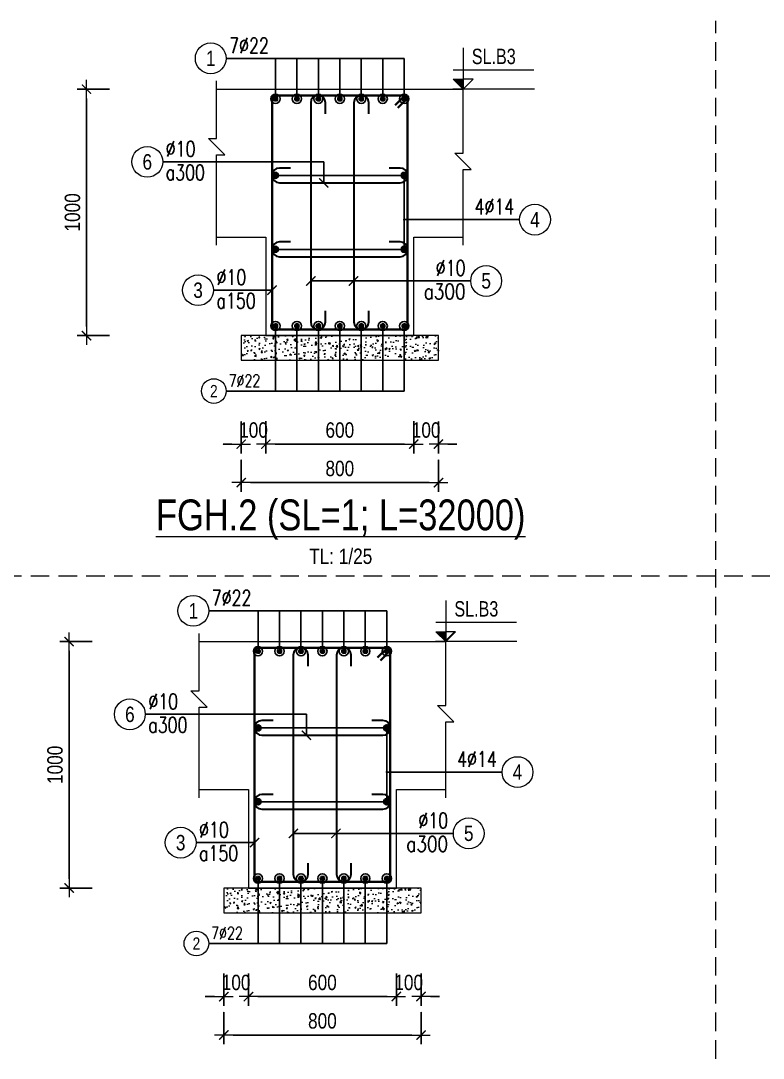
# Model space of a CAD drawing. Header units: millimetres. Extents: x -134772 to 596971, y -129535 to 35703.
# Drawn here: x 46741 to 49752, y -6426 to -2216 of the extents above; entities that cross this region are included whole.
import ezdxf
from ezdxf.enums import TextEntityAlignment as Align

# ---------------------------------------------------------------- set-up
doc = ezdxf.new("R2010")
doc.units = ezdxf.units.MM
doc.header["$MEASUREMENT"] = 0
doc.linetypes.add('HIDDEN', pattern=[0.375, 0.25, -0.125])
doc.layers.get('Defpoints').update_dxf_attribs({"color": 252})
for name, color, linetype, lineweight in [('NDC_S_ANNO', 7, 'Continuous', 20), ('NDC_S_CONTINUOUS', 3, 'Continuous', 20), ('NDC_S_DIM', 1, 'Continuous', 9), ('NDC_S_HATCH MATERIAL', 8, 'Continuous', 13), ('NDC_S_REBAR', 4, 'Continuous', 35), ('NDC_S_STIRRUP', 4, 'Continuous', 40), ('NDC_S_TEXT SYMBOL', 7, 'Continuous', 20), ('NDC_S_THIN LINE', 1, 'Continuous', 5), ('NDC_S_VN TEXT', 7, 'Continuous', 9)]:
    doc.layers.add(name, color=color, linetype=linetype, lineweight=lineweight)
doc.styles.add('ARIAL', font='arial.ttf', dxfattribs={"width": 0.8})
doc.styles.add('NDC_ANNO', font='', dxfattribs={"width": 0.8})
doc.styles.add('NDC_ROMANS', font='romans.shx', dxfattribs={"width": 0.8})
doc.styles.get('NDC_ANNO').set_extended_font_data('Dotum')
doc.dimstyles.new('NDC_dim_25', dxfattribs={"dimscale": 25, "dimtxt": 2.5, "dimasz": 1.5, "dimexe": 1.5, "dimexo": 0, "dimgap": 1, "dimtad": 1, "dimdec": 0, "dimzin": 0, "dimdsep": 46, "dimtxsty": 'ARIAL', "dimblk": 'DIMMARK', "dimcen": 0.09, "dimdle": 1.2, "dimclrd": 1, "dimclre": 1, "dimclrt": 3, "dimadec": 0, "dimazin": 0, "dimtfac": 1, "dimtdec": 0, "dimtix": 1, "dimtofl": 0, "dimtmove": 0, "dimatfit": 3, "dimfxl": 3.75, "dimfxlon": 1, "dimtolj": 1, "dimtzin": 0, "dimarcsym": 0})

# ---------------------------------------------------------------- blocks, each defined once
blk = doc.blocks.new('DIMMARK')
at = {"layer": 'NDC_S_DIM', "color": 1}
blk.add_line((-1.5, 0), (1, 0), dxfattribs=at)
at = {"layer": 'NDC_S_DIM', "color": 2, "const_width": 0.15}
blk.add_lwpolyline([(-0.5, -0.5), (0.5, 0.5)], dxfattribs=at)
blk = doc.blocks.new('*D1506')
at = {"layer": 'Defpoints', "color": 0, "linetype": 'HIDDEN', "transparency": 16777216}
for p in [(47634.8, -3634.3), (48434.8, -3634.3), (48434.8, -4090.3)]:
    blk.add_point(p, dxfattribs=at)
at = {"layer": 'NDC_S_DIM', "color": 1, "linetype": 'HIDDEN', "lineweight": -2, "transparency": 16777216}
for p, q in [((47634.8, -3996.6), (47634.8, -4127.8)), ((48434.8, -3996.6), (48434.8, -4127.8)), ((47672.3, -4090.3), (48397.3, -4090.3))]:
    blk.add_line(p, q, dxfattribs=at)
at = {"layer": 'NDC_S_DIM', "color": 1, "linetype": 'HIDDEN', "lineweight": -2, "transparency": 16777216, "xscale": 37.5, "yscale": 37.5, "zscale": 37.5, "rotation": 180}
blk.add_blockref('DIMMARK', (47634.8, -4090.3), dxfattribs=at)
at = {"layer": 'NDC_S_DIM', "color": 1, "linetype": 'HIDDEN', "lineweight": -2, "transparency": 16777216, "xscale": 37.5, "yscale": 37.5, "zscale": 37.5}
blk.add_blockref('DIMMARK', (48434.8, -4090.3), dxfattribs=at)
at = {"layer": 'NDC_S_DIM', "color": 3, "linetype": 'HIDDEN', "transparency": 16777216, "insert": (48034.8, -4033.4), "char_height": 62.5, "attachment_point": 5, "style": 'ARIAL'}
blk.add_mtext('\\A1;800', dxfattribs=at)
blk = doc.blocks.new('kata_block_TD')
at = {"color": 6, "linetype": 'ByBlock', "lineweight": -2, "style": 'ARIAL', "width": 0.8}
blk.add_attdef('SECTDET2', text='', height=5, dxfattribs=at).set_placement((0, 7.97), align=Align.CENTER)
at = {"color": 0, "linetype": 'ByBlock', "lineweight": -2, "style": 'ARIAL', "width": 0.8}
blk.add_attdef('SECTDET1', text='', height=5, dxfattribs=at).set_placement((0, 1.47), align=Align.CENTER)
at = {"color": 3, "lineweight": 25, "style": 'ARIAL', "width": 0.8}
blk.add_attdef('SSCALE', text='', height=2.5, dxfattribs=at).set_placement((0, -4), align=Align.CENTER)
blk = doc.blocks.new('*D1507')
at = {"layer": 'Defpoints', "color": 0, "linetype": 'HIDDEN', "transparency": 16777216}
for p in [(48434.8, -3634.3), (48334.8, -3840.6), (48434.8, -3934.3)]:
    blk.add_point(p, dxfattribs=at)
at = {"layer": 'NDC_S_DIM', "color": 1, "linetype": 'HIDDEN', "lineweight": -2, "transparency": 16777216}
for p, q in [((48334.8, -3840.6), (48334.8, -3971.8)), ((48434.8, -3840.6), (48434.8, -3971.8)), ((48297.3, -3934.3), (48259.8, -3934.3)), ((48472.3, -3934.3), (48509.8, -3934.3))]:
    blk.add_line(p, q, dxfattribs=at)
at = {"layer": 'NDC_S_DIM', "color": 1, "linetype": 'HIDDEN', "lineweight": -2, "transparency": 16777216, "xscale": 37.5, "yscale": 37.5, "zscale": 37.5}
blk.add_blockref('DIMMARK', (48334.8, -3934.3), dxfattribs=at)
at = {"layer": 'NDC_S_DIM', "color": 1, "linetype": 'HIDDEN', "lineweight": -2, "transparency": 16777216, "xscale": 37.5, "yscale": 37.5, "zscale": 37.5, "rotation": 180}
blk.add_blockref('DIMMARK', (48434.8, -3934.3), dxfattribs=at)
at = {"layer": 'NDC_S_DIM', "color": 3, "linetype": 'HIDDEN', "transparency": 16777216, "insert": (48384.8, -3877.4), "char_height": 62.5, "attachment_point": 5, "style": 'ARIAL'}
blk.add_mtext('\\A1;100', dxfattribs=at)
blk = doc.blocks.new('*D1508')
at = {"layer": 'Defpoints', "color": 0, "linetype": 'HIDDEN', "transparency": 16777216}
for p in [(47634.8, -3634.3), (47734.8, -3840.6), (47634.8, -3934.3)]:
    blk.add_point(p, dxfattribs=at)
at = {"layer": 'NDC_S_DIM', "color": 1, "linetype": 'HIDDEN', "lineweight": -2, "transparency": 16777216}
for p, q in [((47634.8, -3840.6), (47634.8, -3971.8)), ((47734.8, -3840.6), (47734.8, -3971.8)), ((47597.3, -3934.3), (47559.8, -3934.3)), ((47772.3, -3934.3), (47809.8, -3934.3))]:
    blk.add_line(p, q, dxfattribs=at)
at = {"layer": 'NDC_S_DIM', "color": 1, "linetype": 'HIDDEN', "lineweight": -2, "transparency": 16777216, "xscale": 37.5, "yscale": 37.5, "zscale": 37.5}
blk.add_blockref('DIMMARK', (47634.8, -3934.3), dxfattribs=at)
at = {"layer": 'NDC_S_DIM', "color": 1, "linetype": 'HIDDEN', "lineweight": -2, "transparency": 16777216, "xscale": 37.5, "yscale": 37.5, "zscale": 37.5, "rotation": 180}
blk.add_blockref('DIMMARK', (47734.8, -3934.3), dxfattribs=at)
at = {"layer": 'NDC_S_DIM', "color": 3, "linetype": 'HIDDEN', "transparency": 16777216, "insert": (47684.8, -3877.4), "char_height": 62.5, "attachment_point": 5, "style": 'ARIAL'}
blk.add_mtext('\\A1;100', dxfattribs=at)
blk = doc.blocks.new('kata_block_THEP')
at = {"layer": 'NDC_S_REBAR', "color": 0}
for p, q in [((-0.5, 0), (0.5, 0)), ((-0.35, 0.35), (0.35, -0.35)), ((0.35, 0.35), (-0.35, -0.35)), ((0, 0.5), (0, -0.5))]:
    blk.add_line(p, q, dxfattribs=at)
at = {"layer": 'NDC_S_REBAR', "color": 0, "const_width": 0.0833}
blk.add_lwpolyline([(-0.5, 0, 1), (0.5, 0, 1), (-0.5, 0, 1)], format="xyb", dxfattribs=at)
blk = doc.blocks.new('kata_block_CT')
at = {"layer": 'NDC_S_ANNO'}
blk.add_hatch(color=3, dxfattribs=at).paths.add_polyline_path([(0, 1.6), (-1.61, 1.6), (0, 0)])
at = {"layer": 'NDC_S_ANNO', "ltscale": 50}
h = blk.add_hatch(dxfattribs=at)
h.set_pattern_fill('ANSI31', color=256, scale=1.406251, style=0)
h.set_pattern_definition([(45, (0, 5e-12), (-3.157, 3.157), [])])
h.paths.add_polyline_path([(0, 1.6), (0, 0), (1.61, 1.6)])
for p, q in [((-1.59, 3.14), (11.47, 3.14)), ((11.56, 0), (-1.64, 0))]:
    blk.add_line(p, q, dxfattribs=at)
for points in [[(0, 6.69), (0, 0)], [(0, 0), (-1.61, 1.6), (0, 1.6)], [(0, 0), (1.61, 1.6), (0, 1.6)]]:
    blk.add_lwpolyline(points, dxfattribs=at)
at = {"layer": 'NDC_S_ANNO', "color": 8, "ltscale": 50}
blk.add_lwpolyline([(0, 0), (-1.61, 1.6), (0, 1.6)], dxfattribs=at)
at = {"layer": 'NDC_S_TEXT SYMBOL', "color": 3, "style": 'NDC_ANNO', "width": 0.8}
blk.add_attdef('CT', (1.41, 4.07), '', height=2.5, dxfattribs=at)
blk = doc.blocks.new('*D1509')
at = {"layer": 'Defpoints', "color": 0, "transparency": 16777216}
for p in [(47734.8, -3534.3), (48334.8, -3534.3), (48334.8, -3934.3)]:
    blk.add_point(p, dxfattribs=at)
at = {"layer": 'NDC_S_DIM', "color": 1, "lineweight": -2, "transparency": 16777216}
for p, q in [((47734.8, -3840.6), (47734.8, -3971.8)), ((48334.8, -3840.6), (48334.8, -3971.8)), ((47772.3, -3934.3), (48297.3, -3934.3))]:
    blk.add_line(p, q, dxfattribs=at)
at = {"layer": 'NDC_S_DIM', "color": 1, "lineweight": -2, "transparency": 16777216, "xscale": 37.5, "yscale": 37.5, "zscale": 37.5, "rotation": 180}
blk.add_blockref('DIMMARK', (47734.8, -3934.3), dxfattribs=at)
at = {"layer": 'NDC_S_DIM', "color": 1, "lineweight": -2, "transparency": 16777216, "xscale": 37.5, "yscale": 37.5, "zscale": 37.5}
blk.add_blockref('DIMMARK', (48334.8, -3934.3), dxfattribs=at)
at = {"layer": 'NDC_S_DIM', "color": 3, "transparency": 16777216, "insert": (48034.8, -3877.4), "char_height": 62.5, "attachment_point": 5, "style": 'ARIAL'}
blk.add_mtext('\\A1;600', dxfattribs=at)
blk = doc.blocks.new('*D1510')
at = {"layer": 'Defpoints', "color": 0, "transparency": 16777216}
for p in [(47513.4, -2493.8), (47007.4, -3493.8), (47513.4, -3493.8)]:
    blk.add_point(p, dxfattribs=at)
at = {"layer": 'NDC_S_DIM', "color": 1, "lineweight": -2, "transparency": 16777216}
for p, q in [((47101.2, -2493.8), (46969.9, -2493.8)), ((47007.4, -2531.3), (47007.4, -3456.3)), ((47101.2, -3493.8), (46969.9, -3493.8))]:
    blk.add_line(p, q, dxfattribs=at)
at = {"layer": 'NDC_S_DIM', "color": 1, "lineweight": -2, "transparency": 16777216, "xscale": 37.5, "yscale": 37.5, "zscale": 37.5}
for p, rotation in [((47007.4, -2493.8), 90), ((47007.4, -3493.8), 270)]:
    blk.add_blockref('DIMMARK', p, dxfattribs=dict(at, rotation=rotation))
at = {"layer": 'NDC_S_DIM', "color": 3, "transparency": 16777216, "insert": (46950.5, -2993.8), "char_height": 62.5, "attachment_point": 5, "rotation": 90, "style": 'ARIAL'}
blk.add_mtext('\\A1;1000', dxfattribs=at)
blk = doc.blocks.new('*U11')
blk.add_circle((-2.5, 0), 2.5)
at = {"layer": 'NDC_S_VN TEXT', "color": 3, "style": 'NDC_ROMANS', "width": 0.75}
for tag, p in [('DK1', (0.5, 0.85)), ('KC1', (0.5, -2.97))]:
    blk.add_attdef(tag, p, '', height=2.5, dxfattribs=at)
at = {"layer": 'NDC_S_VN TEXT', "color": 7, "style": 'ARIAL', "width": 0.8}
blk.add_attdef('SH2', text='', height=2.5, dxfattribs=at).set_placement((-2.5, 0), align=Align.MIDDLE)
blk = doc.blocks.new('*U623')
blk.add_circle((-2.5, 0), 2.5)
at = {"layer": 'NDC_S_VN TEXT', "color": 3, "style": 'NDC_ROMANS', "width": 0.75}
blk.add_attdef('DK1', (0.5, 0.85), '', height=2.5, dxfattribs=at)
at = {"layer": 'NDC_S_VN TEXT', "color": 7, "style": 'ARIAL', "width": 0.8}
blk.add_attdef('SH2', text='', height=2.5, dxfattribs=at).set_placement((-2.5, 0), align=Align.MIDDLE)
blk = doc.blocks.new('*U624')
blk.add_circle((2.5, 0), 2.5)
at = {"layer": 'NDC_S_VN TEXT', "color": 3, "style": 'NDC_ROMANS', "width": 0.75}
blk.add_attdef('DK2', text='', height=2.5, dxfattribs=at).set_placement((-0.85, 0.85), align=Align.RIGHT)
at = {"layer": 'NDC_S_VN TEXT', "color": 7, "style": 'ARIAL', "width": 0.8}
blk.add_attdef('SH3', text='', height=2.5, dxfattribs=at).set_placement((2.5, 0), align=Align.MIDDLE)
blk = doc.blocks.new('*U12')
blk.add_circle((2.5, 0), 2.5)
at = {"layer": 'NDC_S_VN TEXT', "color": 3, "style": 'NDC_ROMANS'}
for tag, width, p in [('DK2', 0.75, (-0.85, 0.85)), ('KC2', 0.8, (-0.85, -2.97))]:
    blk.add_attdef(tag, text='', height=2.5, dxfattribs=dict(at, width=width)).set_placement(p, align=Align.RIGHT)
at = {"layer": 'NDC_S_VN TEXT', "color": 7, "style": 'ARIAL', "width": 0.8}
blk.add_attdef('SH3', text='', height=2.5, dxfattribs=at).set_placement((2.5, 0), align=Align.MIDDLE)
blk = doc.blocks.new('*D1576')
at = {"layer": 'Defpoints', "color": 0, "transparency": 16777216}
for p in [(47442.7, -4735.7), (46936.7, -5735.7), (47442.7, -5735.7)]:
    blk.add_point(p, dxfattribs=at)
at = {"layer": 'NDC_S_DIM', "color": 1, "lineweight": -2, "transparency": 16777216}
for p, q in [((47030.5, -4735.7), (46899.2, -4735.7)), ((46936.7, -4773.2), (46936.7, -5698.2)), ((47030.5, -5735.7), (46899.2, -5735.7))]:
    blk.add_line(p, q, dxfattribs=at)
at = {"layer": 'NDC_S_DIM', "color": 1, "lineweight": -2, "transparency": 16777216, "xscale": 37.5, "yscale": 37.5, "zscale": 37.5}
for p, rotation in [((46936.7, -4735.7), 90), ((46936.7, -5735.7), 270)]:
    blk.add_blockref('DIMMARK', p, dxfattribs=dict(at, rotation=rotation))
at = {"layer": 'NDC_S_DIM', "color": 3, "transparency": 16777216, "insert": (46879.8, -5235.7), "char_height": 62.5, "attachment_point": 5, "rotation": 90, "style": 'ARIAL'}
blk.add_mtext('\\A1;1000', dxfattribs=at)
blk = doc.blocks.new('*D1577')
at = {"layer": 'Defpoints', "color": 0, "transparency": 16777216}
for p in [(47664.1, -5776.2), (48264.1, -5776.2), (48264.1, -6176.2)]:
    blk.add_point(p, dxfattribs=at)
at = {"layer": 'NDC_S_DIM', "color": 1, "lineweight": -2, "transparency": 16777216}
for p, q in [((47664.1, -6082.4), (47664.1, -6213.7)), ((48264.1, -6082.4), (48264.1, -6213.7)), ((47701.6, -6176.2), (48226.6, -6176.2))]:
    blk.add_line(p, q, dxfattribs=at)
at = {"layer": 'NDC_S_DIM', "color": 1, "lineweight": -2, "transparency": 16777216, "xscale": 37.5, "yscale": 37.5, "zscale": 37.5, "rotation": 180}
blk.add_blockref('DIMMARK', (47664.1, -6176.2), dxfattribs=at)
at = {"layer": 'NDC_S_DIM', "color": 1, "lineweight": -2, "transparency": 16777216, "xscale": 37.5, "yscale": 37.5, "zscale": 37.5}
blk.add_blockref('DIMMARK', (48264.1, -6176.2), dxfattribs=at)
at = {"layer": 'NDC_S_DIM', "color": 3, "transparency": 16777216, "insert": (47964.1, -6119.2), "char_height": 62.5, "attachment_point": 5, "style": 'ARIAL'}
blk.add_mtext('\\A1;600', dxfattribs=at)
blk = doc.blocks.new('*D1578')
at = {"layer": 'Defpoints', "color": 0, "linetype": 'HIDDEN', "transparency": 16777216}
for p in [(47564.1, -5876.2), (47664.1, -6082.4), (47564.1, -6176.2)]:
    blk.add_point(p, dxfattribs=at)
at = {"layer": 'NDC_S_DIM', "color": 1, "linetype": 'HIDDEN', "lineweight": -2, "transparency": 16777216}
for p, q in [((47564.1, -6082.4), (47564.1, -6213.7)), ((47664.1, -6082.4), (47664.1, -6213.7)), ((47526.6, -6176.2), (47489.1, -6176.2)), ((47701.6, -6176.2), (47739.1, -6176.2))]:
    blk.add_line(p, q, dxfattribs=at)
at = {"layer": 'NDC_S_DIM', "color": 1, "linetype": 'HIDDEN', "lineweight": -2, "transparency": 16777216, "xscale": 37.5, "yscale": 37.5, "zscale": 37.5}
blk.add_blockref('DIMMARK', (47564.1, -6176.2), dxfattribs=at)
at = {"layer": 'NDC_S_DIM', "color": 1, "linetype": 'HIDDEN', "lineweight": -2, "transparency": 16777216, "xscale": 37.5, "yscale": 37.5, "zscale": 37.5, "rotation": 180}
blk.add_blockref('DIMMARK', (47664.1, -6176.2), dxfattribs=at)
at = {"layer": 'NDC_S_DIM', "color": 3, "linetype": 'HIDDEN', "transparency": 16777216, "insert": (47614.1, -6119.2), "char_height": 62.5, "attachment_point": 5, "style": 'ARIAL'}
blk.add_mtext('\\A1;100', dxfattribs=at)
blk = doc.blocks.new('*D1579')
at = {"layer": 'Defpoints', "color": 0, "linetype": 'HIDDEN', "transparency": 16777216}
for p in [(48364.1, -5876.2), (48264.1, -6082.4), (48364.1, -6176.2)]:
    blk.add_point(p, dxfattribs=at)
at = {"layer": 'NDC_S_DIM', "color": 1, "linetype": 'HIDDEN', "lineweight": -2, "transparency": 16777216}
for p, q in [((48264.1, -6082.4), (48264.1, -6213.7)), ((48364.1, -6082.4), (48364.1, -6213.7)), ((48226.6, -6176.2), (48189.1, -6176.2)), ((48401.6, -6176.2), (48439.1, -6176.2))]:
    blk.add_line(p, q, dxfattribs=at)
at = {"layer": 'NDC_S_DIM', "color": 1, "linetype": 'HIDDEN', "lineweight": -2, "transparency": 16777216, "xscale": 37.5, "yscale": 37.5, "zscale": 37.5}
blk.add_blockref('DIMMARK', (48264.1, -6176.2), dxfattribs=at)
at = {"layer": 'NDC_S_DIM', "color": 1, "linetype": 'HIDDEN', "lineweight": -2, "transparency": 16777216, "xscale": 37.5, "yscale": 37.5, "zscale": 37.5, "rotation": 180}
blk.add_blockref('DIMMARK', (48364.1, -6176.2), dxfattribs=at)
at = {"layer": 'NDC_S_DIM', "color": 3, "linetype": 'HIDDEN', "transparency": 16777216, "insert": (48314.1, -6119.2), "char_height": 62.5, "attachment_point": 5, "style": 'ARIAL'}
blk.add_mtext('\\A1;100', dxfattribs=at)
blk = doc.blocks.new('*D1580')
at = {"layer": 'Defpoints', "color": 0, "linetype": 'HIDDEN', "transparency": 16777216}
for p in [(47564.1, -5876.2), (48364.1, -5876.2), (48364.1, -6332.1)]:
    blk.add_point(p, dxfattribs=at)
at = {"layer": 'NDC_S_DIM', "color": 1, "linetype": 'HIDDEN', "lineweight": -2, "transparency": 16777216}
for p, q in [((47564.1, -6238.4), (47564.1, -6369.6)), ((48364.1, -6238.4), (48364.1, -6369.6)), ((47601.6, -6332.1), (48326.6, -6332.1))]:
    blk.add_line(p, q, dxfattribs=at)
at = {"layer": 'NDC_S_DIM', "color": 1, "linetype": 'HIDDEN', "lineweight": -2, "transparency": 16777216, "xscale": 37.5, "yscale": 37.5, "zscale": 37.5, "rotation": 180}
blk.add_blockref('DIMMARK', (47564.1, -6332.1), dxfattribs=at)
at = {"layer": 'NDC_S_DIM', "color": 1, "linetype": 'HIDDEN', "lineweight": -2, "transparency": 16777216, "xscale": 37.5, "yscale": 37.5, "zscale": 37.5}
blk.add_blockref('DIMMARK', (48364.1, -6332.1), dxfattribs=at)
at = {"layer": 'NDC_S_DIM', "color": 3, "linetype": 'HIDDEN', "transparency": 16777216, "insert": (47964.1, -6275.2), "char_height": 62.5, "attachment_point": 5, "style": 'ARIAL'}
blk.add_mtext('\\A1;800', dxfattribs=at)

msp = doc.modelspace()

# ---------------------------------------------------------------- hatches: boundary and pattern name
at = {"layer": 'NDC_S_HATCH MATERIAL'}
h = msp.add_hatch(dxfattribs=at)
h.set_pattern_fill('AR-CONC', color=256, scale=8)
h.set_pattern_definition([(50, (37034.81, 23126.32), (57.380815, -5.02017), [6, -66]), (355, (37034.81, 23126.32), (-11.10011, 60.17537), [4.8, -52.8]), (100.45144, (37039.593, 23125.9), (46.28071, 55.1552), [5.09922, -56.09137]), (46.1842, (37034.81, 23142.32), (85.3793, -13.24154), [9, -99]), (96.63564, (37041.93, 23141.22), (74.77296, 77.92949), [7.64883, -84.1371]), (351.18416, (37034.81, 23142.32), (74.77296, 77.9295), [7.2, -79.2]), (21, (37042.81, 23138.32), (47.752564, -32.20951), [6, -66]), (326, (37042.81, 23138.32), (19.46523, 58.012), [4.8, -52.8]), (71.45144, (37046.79, 23135.636), (67.21779, 25.80249), [5.09922, -56.09137]), (37.5, (37034.811, 23126.32), (0.972788, 26.631508), [0, -52.16, 0, -53.6, 0, -53]), (7.5, (37034.81, 23126.32), (21.045563, 31.552937), [0, -30.56, 0, -50.96, 0, -20.2]), (327.5, (37016.971, 23126.32), (42.705795, -1.80439), [0, -20, 0, -62.4, 0, -82.8]), (317.5, (37008.97, 23126.32), (46.654894, 8.0084), [0, -26, 0, -41.44, 0, -58.8])])
h.paths.add_polyline_path([(47634.8, -3493.8), (48434.8, -3493.8), (48434.8, -3593.8), (47634.8, -3593.8)])
h = msp.add_hatch(dxfattribs=at)
h.set_pattern_fill('AR-CONC', color=256, scale=8)
h.set_pattern_definition([(50, (36964.097, 20884.49), (57.380815, -5.02017), [6, -66]), (355, (36964.097, 20884.49), (-11.10011, 60.17537), [4.8, -52.8]), (100.45144, (36968.88, 20884.07), (46.28071, 55.1552), [5.09922, -56.09137]), (46.1842, (36964.1, 20900.49), (85.3793, -13.24154), [9, -99]), (96.63564, (36971.21, 20899.385), (74.77296, 77.92949), [7.64883, -84.1371]), (351.18416, (36964.1, 20900.49), (74.77296, 77.9295), [7.2, -79.2]), (21, (36972.097, 20896.49), (47.752564, -32.20951), [6, -66]), (326, (36972.097, 20896.49), (19.46523, 58.012), [4.8, -52.8]), (71.45144, (36976.076, 20893.804), (67.21779, 25.80249), [5.09922, -56.09137]), (37.5, (36964.097, 20884.488), (0.972788, 26.631508), [0, -52.16, 0, -53.6, 0, -53]), (7.5, (36964.097, 20884.488), (21.045563, 31.552937), [0, -30.56, 0, -50.96, 0, -20.2]), (327.5, (36946.257, 20884.488), (42.705795, -1.80439), [0, -20, 0, -62.4, 0, -82.8]), (317.5, (36938.257, 20884.49), (46.654894, 8.0084), [0, -26, 0, -41.44, 0, -58.8])])
h.paths.add_polyline_path([(47564.1, -5735.7), (48364.1, -5735.7), (48364.1, -5835.7), (47564.1, -5835.7)])

# ---------------------------------------------------------------- linework, layer by layer
at = {"layer": 'NDC_S_CONTINUOUS'}
for points in [[(47534.8, -2493.8), (47734.8, -2493.8), (47734.8, -2493.8), (48334.8, -2493.8), (48334.8, -2493.8), (48534.8, -2493.8)], [(47534.8, -3093.8), (47734.8, -3093.8), (47734.8, -3493.8), (48334.8, -3493.8), (48334.8, -3093.8), (48534.8, -3093.8)], [(47464.1, -4735.7), (47664.1, -4735.7), (47664.1, -4735.7), (48264.1, -4735.7), (48264.1, -4735.7), (48464.1, -4735.7)], [(47464.1, -5335.7), (47664.1, -5335.7), (47664.1, -5735.7), (48264.1, -5735.7), (48264.1, -5335.7), (48464.1, -5335.7)]]:
    msp.add_lwpolyline(points, dxfattribs=at)
at = {"layer": 'NDC_S_HATCH MATERIAL', "linetype": 'HIDDEN', "ltscale": 300}
for p, q in [((49559.5, -16216.1), (49559.5, -2216.1)), ((42956.4, -4469.3), (60887.9, -4467.8))]:
    msp.add_line(p, q, dxfattribs=at)
at = {"layer": 'NDC_S_HATCH MATERIAL', "ltscale": 1500}
for points in [[(47634.8, -3593.8), (48434.8, -3593.8), (48434.8, -3493.8), (47634.8, -3493.8)], [(47564.1, -5835.7), (48364.1, -5835.7), (48364.1, -5735.7), (47564.1, -5735.7)]]:
    msp.add_lwpolyline(points, close=True, dxfattribs=at)
at = {"layer": 'NDC_S_REBAR'}
for points in [[(47976.8, -2593.6), (47976.8, -2548.6, 1), (47916.8, -2548.6), (47916.8, -3438.6, 1), (47976.8, -3438.6), (47976.8, -3393.6)], [(48151.8, -2593.6), (48151.8, -2548.6, 1), (48091.8, -2548.6), (48091.8, -3438.6, 1), (48151.8, -3438.6), (48151.8, -3393.6)], [(47834.8, -2813.8), (47789.8, -2813.8, 1), (47789.8, -2873.8), (48279.8, -2873.8, 1), (48279.8, -2813.8), (48234.8, -2813.8)], [(47834.8, -3113.8), (47789.8, -3113.8, 1), (47789.8, -3173.8), (48279.8, -3173.8, 1), (48279.8, -3113.8), (48234.8, -3113.8)], [(47906.1, -4835.4), (47906.1, -4790.4, 1), (47846.1, -4790.4), (47846.1, -5680.4, 1), (47906.1, -5680.4), (47906.1, -5635.4)], [(48081.1, -4835.4), (48081.1, -4790.4, 1), (48021.1, -4790.4), (48021.1, -5680.4, 1), (48081.1, -5680.4), (48081.1, -5635.4)], [(47764.1, -5055.7), (47719.1, -5055.7, 1), (47719.1, -5115.7), (48209.1, -5115.7, 1), (48209.1, -5055.7), (48164.1, -5055.7)], [(47764.1, -5355.7), (47719.1, -5355.7, 1), (47719.1, -5415.7), (48209.1, -5415.7, 1), (48209.1, -5355.7), (48164.1, -5355.7)]]:
    msp.add_lwpolyline(points, format="xyb", dxfattribs=at)
at = {"layer": 'NDC_S_STIRRUP'}
for points in [[(48258.8, -2558.8), (48298.8, -2518.8, -0.414214), (48309.8, -2529.8), (48309.8, -3457.8, -0.414214), (48298.8, -3468.8), (47770.8, -3468.8, -0.414214), (47759.8, -3457.8), (47759.8, -2529.8, -0.414214), (47770.8, -2518.8), (48298.8, -2518.8, -0.414214), (48309.8, -2529.8), (48269.8, -2569.8)], [(48188.1, -4800.7), (48228.1, -4760.7, -0.414214), (48239.1, -4771.7), (48239.1, -5699.7, -0.414214), (48228.1, -5710.7), (47700.1, -5710.7, -0.414214), (47689.1, -5699.7), (47689.1, -4771.7, -0.414214), (47700.1, -4760.7), (48228.1, -4760.7, -0.414214), (48239.1, -4771.7), (48199.1, -4811.7)]]:
    msp.add_lwpolyline(points, format="xyb", dxfattribs=at)
at = {"layer": 'NDC_S_THIN LINE'}
for points in [[(47534.8, -3127.2), (47534.8, -2760.4), (47568.1, -2760.4), (47501.5, -2693.7), (47534.8, -2693.7), (47534.8, -2460.5)], [(48534.8, -3127.2), (48534.8, -2819.8), (48568.1, -2819.8), (48501.5, -2753.2), (48534.8, -2753.2), (48534.8, -2460.5)], [(47464.1, -5369), (47464.1, -5002.2), (47497.4, -5002.2), (47430.8, -4935.5), (47464.1, -4935.5), (47464.1, -4702.3)], [(48464.1, -5369), (48464.1, -5061.7), (48497.4, -5061.7), (48430.8, -4995), (48464.1, -4995), (48464.1, -4702.3)]]:
    msp.add_lwpolyline(points, dxfattribs=at)

# ---------------------------------------------------------------- block references
at = {"layer": 'NDC_S_REBAR', "xscale": 22, "yscale": 22, "zscale": 22}
for p in [(47773.8, -2532.8), (47860.8, -2532.8), (47947.8, -2532.8), (48034.8, -2532.8), (48121.8, -2532.8), (48208.8, -2532.8), (48295.8, -2532.8), (47773.8, -2843.8), (48295.8, -2843.8), (47773.8, -3143.8), (48295.8, -3143.8), (47773.8, -3454.8), (47860.8, -3454.8), (47947.8, -3454.8), (48034.8, -3454.8), (48121.8, -3454.8), (48208.8, -3454.8), (48295.8, -3454.8), (47703.1, -4774.7), (47790.1, -4774.7), (47877.1, -4774.7), (47964.1, -4774.7), (48051.1, -4774.7), (48138.1, -4774.7), (48225.1, -4774.7), (47703.1, -5085.7), (48225.1, -5085.7), (47703.1, -5385.7), (48225.1, -5385.7), (47703.1, -5696.7), (47790.1, -5696.7), (47877.1, -5696.7), (47964.1, -5696.7), (48051.1, -5696.7), (48138.1, -5696.7), (48225.1, -5696.7)]:
    msp.add_blockref('kata_block_THEP', p, dxfattribs=at)
at = {"layer": 'NDC_S_REBAR', "color": 3, "xscale": 16, "yscale": 16, "zscale": 16}
for p in [(47773.8, -2532.8), (47773.8, -2843.8), (47773.8, -3454.8), (47703.1, -4774.7), (47703.1, -5085.7), (47703.1, -5696.7)]:
    msp.add_blockref('kata_block_THEP', p, dxfattribs=at)
at = {"layer": 'NDC_S_THIN LINE'}
for name, p, xscale, yscale, zscale, values in [('*U623', (47573.8, -2368.8), 25, 25, 25, {'SH2': '1', 'DK1': '7%%c22'}), ('*U11', (47316.4, -2788.8), 25, 25, 25, {'SH2': '6', 'DK1': '%%c10', 'KC1': 'a300'}), ('*U624', (48763.6, -3023.2), 25, 25, 25, {'SH3': '4', 'DK2': '4%%c14'}), ('*U12', (48565.9, -3272.1), 25, 25, 25, {'SH3': '5', 'DK2': '%%c10', 'KC2': 'a300'}), ('*U11', (47522.3, -3309.6), 25, 25, 25, {'SH2': '3', 'DK1': '%%c10', 'KC1': 'a150'}), ('*U623', (47573.8, -3718.8), 20, 20, 20, {'SH2': '2', 'DK1': '7%%c22'}), ('*U623', (47503.1, -4610.7), 25, 25, 25, {'SH2': '1', 'DK1': '7%%c22'}), ('*U11', (47245.7, -5030.7), 25, 25, 25, {'SH2': '6', 'DK1': '%%c10', 'KC1': 'a300'}), ('*U624', (48692.9, -5265.1), 25, 25, 25, {'SH3': '4', 'DK2': '4%%c14'}), ('*U12', (48495.2, -5513.9), 25, 25, 25, {'SH3': '5', 'DK2': '%%c10', 'KC2': 'a300'}), ('*U11', (47451.6, -5551.5), 25, 25, 25, {'SH2': '3', 'DK1': '%%c10', 'KC1': 'a150'}), ('*U623', (47503.1, -5960.7), 20, 20, 20, {'SH2': '2', 'DK1': '7%%c22'})]:
    msp.add_blockref(name, p, dxfattribs=dict(at, xscale=xscale, yscale=yscale, zscale=zscale)).add_auto_attribs(values)
at = {"layer": 'NDC_S_VN TEXT', "xscale": 25, "yscale": 25, "zscale": 25}
for p in [(48534.8, -2493.8), (48464.1, -4735.7)]:
    msp.add_blockref('kata_block_CT', p, dxfattribs=at).add_auto_attribs({'CT': 'SL.B3'})
at = {"layer": 'NDC_S_VN TEXT'}
ref = msp.add_blockref('kata_block_TD', (48038.4, -4320.7), dxfattribs=dict(at, xscale=25, yscale=25, zscale=25))
ref.add_attrib('SECTDET1', '%%uFGH.2 (SL=1; L=32000)', dxfattribs={"layer": '0', "color": 0, "linetype": 'ByBlock', "lineweight": -2, "height": 125, "style": 'ARIAL', "width": 0.8}).set_placement((48038.4, -4283.9), align=Align.CENTER)
ref.add_attrib('SSCALE', 'TL: 1/25', dxfattribs={"layer": '0', "color": 3, "lineweight": 25, "height": 62.5, "style": 'ARIAL', "width": 0.8}).set_placement((48038.4, -4420.6), align=Align.CENTER)

# ---------------------------------------------------------------- dimensions: what is measured, and where the dimension line sits
at = {"layer": 'NDC_S_DIM'}
for base, p1, p2, picture, middle in [((47007.4, -3493.8), (47513.4, -2493.8), (47513.4, -3493.8), '*D1510', (46950.5, -2993.8)), ((46936.7, -5735.7), (47442.7, -4735.7), (47442.7, -5735.7), '*D1576', (46879.8, -5235.7))]:
    dim = msp.add_linear_dim(base=base, p1=p1, p2=p2, angle=270, dimstyle='NDC_dim_25', dxfattribs=at)
    dim.commit()
    dim.dimension.update_dxf_attribs({"geometry": picture, "text_midpoint": middle})
for base, p1, p2, picture, middle in [((48334.8, -3934.3), (47734.8, -3534.3), (48334.8, -3534.3), '*D1509', (48034.8, -3877.4)), ((48264.1, -6176.2), (47664.1, -5776.2), (48264.1, -5776.2), '*D1577', (47964.1, -6119.2))]:
    dim = msp.add_linear_dim(base=base, p1=p1, p2=p2, dimstyle='NDC_dim_25', dxfattribs=at)
    dim.commit()
    dim.dimension.update_dxf_attribs({"geometry": picture, "text_midpoint": middle})
at = {"layer": 'NDC_S_DIM', "linetype": 'HIDDEN'}
for base, p1, p2, picture, middle in [((47634.8, -3934.3), (47734.8, -3840.6), (47634.8, -3634.3), '*D1508', (47684.8, -3877.4)), ((48434.8, -4090.3), (47634.8, -3634.3), (48434.8, -3634.3), '*D1506', (48034.8, -4033.4)), ((48434.8, -3934.3), (48334.8, -3840.6), (48434.8, -3634.3), '*D1507', (48384.8, -3877.4)), ((47564.1, -6176.2), (47664.1, -6082.4), (47564.1, -5876.2), '*D1578', (47614.1, -6119.2)), ((48364.1, -6332.1), (47564.1, -5876.2), (48364.1, -5876.2), '*D1580', (47964.1, -6275.2)), ((48364.1, -6176.2), (48264.1, -6082.4), (48364.1, -5876.2), '*D1579', (48314.1, -6119.2))]:
    dim = msp.add_linear_dim(base=base, p1=p1, p2=p2, dimstyle='NDC_dim_25', dxfattribs=at)
    dim.commit()
    dim.dimension.update_dxf_attribs({"geometry": picture, "text_midpoint": middle})

# ---------------------------------------------------------------- leaders
at = {"layer": 'NDC_S_THIN LINE'}
for points, override in [([(47773.8, -2532.8), (47773.8, -2368.8), (47573.8, -2368.8)], {"dimldrblk": 'DotBlank'}), ([(48295.8, -2532.8), (48295.8, -2368.8), (47573.8, -2368.8)], {"dimldrblk": 'DotBlank'}), ([(47860.8, -2532.8), (47860.8, -2368.8), (47660.8, -2368.8)], {"dimldrblk": 'DotBlank'}), ([(47947.8, -2532.8), (47947.8, -2368.8), (47747.8, -2368.8)], {"dimldrblk": 'DotBlank'}), ([(48034.8, -2532.8), (48034.8, -2368.8), (47834.8, -2368.8)], {"dimldrblk": 'DotBlank'}), ([(48121.8, -2532.8), (48121.8, -2368.8), (47921.8, -2368.8)], {"dimldrblk": 'DotBlank'}), ([(48208.8, -2532.8), (48208.8, -2368.8), (48008.8, -2368.8)], {"dimldrblk": 'DotBlank'}), ([(47969.7, -2873.8), (47969.7, -2788.8), (47316.4, -2788.8)], {"dimldrblk": 'ARCHTICK'}), ([(47773.8, -2843.8), (48301.8, -2843.8)], {"dimasz": 1, "dimldrblk": 'DotBlank'}), ([(48295.8, -2843.8), (47773.8, -2843.8)], {"dimasz": 1, "dimldrblk": 'DotBlank'}), ([(48295.8, -2843.8), (48295.8, -3143.8)], {"dimldrblk": 'DotSmall'}), ([(48295.8, -3143.8), (48295.8, -2843.8)], {"dimldrblk": 'DotSmall'}), ([(48295.8, -3023.2), (48763.6, -3023.2)], {"dimldrblk": 'DotSmall'}), ([(47773.8, -3143.8), (48301.8, -3143.8)], {"dimasz": 1, "dimldrblk": 'DotBlank'}), ([(48295.8, -3143.8), (47773.8, -3143.8)], {"dimasz": 1, "dimldrblk": 'DotBlank'}), ([(47916.8, -3272.1), (48565.9, -3272.1)], {"dimldrblk": 'ARCHTICK'}), ([(48089.9, -3272.1), (48565.9, -3272.1)], {"dimldrblk": 'ARCHTICK'}), ([(47759.8, -3309.6), (47522.3, -3309.6)], {"dimldrblk": 'ARCHTICK'}), ([(47773.8, -3454.8), (47773.8, -3718.8), (47573.8, -3718.8)], {"dimldrblk": 'DotBlank'}), ([(48295.8, -3454.8), (48295.8, -3718.8), (47573.8, -3718.8)], {"dimldrblk": 'DotBlank'}), ([(47860.8, -3454.8), (47860.8, -3718.8), (47660.8, -3718.8)], {"dimldrblk": 'DotBlank'}), ([(47947.8, -3454.8), (47947.8, -3718.8), (47747.8, -3718.8)], {"dimldrblk": 'DotBlank'}), ([(48034.8, -3454.8), (48034.8, -3718.8), (47834.8, -3718.8)], {"dimldrblk": 'DotBlank'}), ([(48121.8, -3454.8), (48121.8, -3718.8), (47921.8, -3718.8)], {"dimldrblk": 'DotBlank'}), ([(48208.8, -3454.8), (48208.8, -3718.8), (48008.8, -3718.8)], {"dimldrblk": 'DotBlank'}), ([(48225.1, -4774.7), (48225.1, -4610.7), (47503.1, -4610.7)], {"dimldrblk": 'DotBlank'}), ([(47703.1, -4774.7), (47703.1, -4610.7), (47503.1, -4610.7)], {"dimldrblk": 'DotBlank'}), ([(47790.1, -4774.7), (47790.1, -4610.7), (47590.1, -4610.7)], {"dimldrblk": 'DotBlank'}), ([(47877.1, -4774.7), (47877.1, -4610.7), (47677.1, -4610.7)], {"dimldrblk": 'DotBlank'}), ([(47964.1, -4774.7), (47964.1, -4610.7), (47764.1, -4610.7)], {"dimldrblk": 'DotBlank'}), ([(48051.1, -4774.7), (48051.1, -4610.7), (47851.1, -4610.7)], {"dimldrblk": 'DotBlank'}), ([(48138.1, -4774.7), (48138.1, -4610.7), (47938.1, -4610.7)], {"dimldrblk": 'DotBlank'}), ([(47899, -5115.7), (47899, -5030.7), (47245.7, -5030.7)], {"dimldrblk": 'ARCHTICK'}), ([(47703.1, -5085.7), (48231.1, -5085.7)], {"dimasz": 1, "dimldrblk": 'DotBlank'}), ([(48225.1, -5085.7), (47703.1, -5085.7)], {"dimasz": 1, "dimldrblk": 'DotBlank'}), ([(48225.1, -5085.7), (48225.1, -5385.7)], {"dimldrblk": 'DotSmall'}), ([(48225.1, -5385.7), (48225.1, -5085.7)], {"dimldrblk": 'DotSmall'}), ([(48225.1, -5265.1), (48692.9, -5265.1)], {"dimldrblk": 'DotSmall'}), ([(47703.1, -5385.7), (48231.1, -5385.7)], {"dimasz": 1, "dimldrblk": 'DotBlank'}), ([(48225.1, -5385.7), (47703.1, -5385.7)], {"dimasz": 1, "dimldrblk": 'DotBlank'}), ([(47846.1, -5513.9), (48495.2, -5513.9)], {"dimldrblk": 'ARCHTICK'}), ([(48019.1, -5513.9), (48495.2, -5513.9)], {"dimldrblk": 'ARCHTICK'}), ([(47689.1, -5551.5), (47451.6, -5551.5)], {"dimldrblk": 'ARCHTICK'}), ([(48225.1, -5696.7), (48225.1, -5960.7), (47503.1, -5960.7)], {"dimldrblk": 'DotBlank'}), ([(47703.1, -5696.7), (47703.1, -5960.7), (47503.1, -5960.7)], {"dimldrblk": 'DotBlank'}), ([(47790.1, -5696.7), (47790.1, -5960.7), (47590.1, -5960.7)], {"dimldrblk": 'DotBlank'}), ([(47877.1, -5696.7), (47877.1, -5960.7), (47677.1, -5960.7)], {"dimldrblk": 'DotBlank'}), ([(47964.1, -5696.7), (47964.1, -5960.7), (47764.1, -5960.7)], {"dimldrblk": 'DotBlank'}), ([(48051.1, -5696.7), (48051.1, -5960.7), (47851.1, -5960.7)], {"dimldrblk": 'DotBlank'}), ([(48138.1, -5696.7), (48138.1, -5960.7), (47938.1, -5960.7)], {"dimldrblk": 'DotBlank'})]:
    msp.add_leader(points, dimstyle='NDC_dim_25', override=override, dxfattribs=at)

doc.saveas('drawing.dxf')
